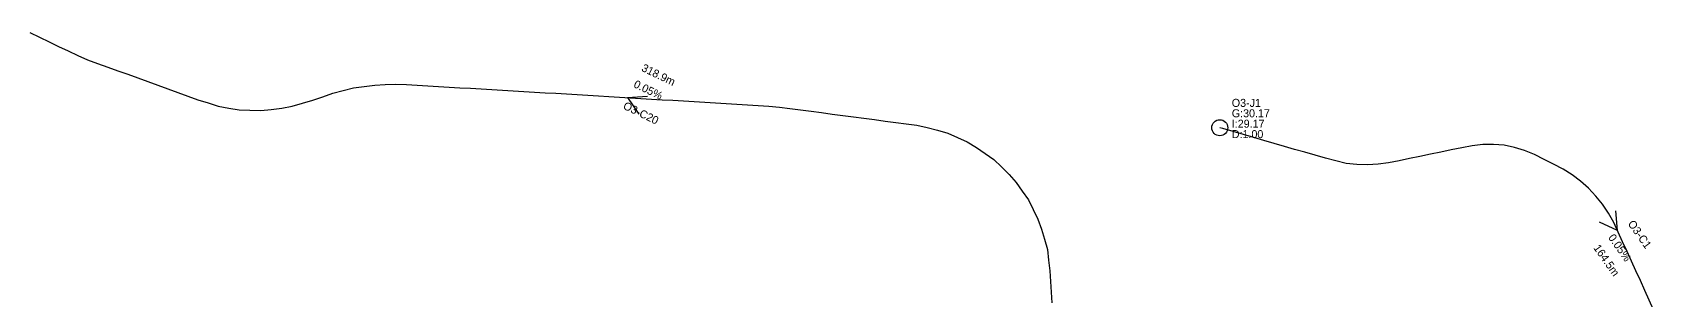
# Model space of a CAD drawing. Header units: metres. Extents: x 607160 to 610559, y 2613470 to 2618337.
# Drawn here: x 608790.1 to 609094, y 2616694 to 2616744.2 of the extents above; entities that cross this region are included whole.
import ezdxf

# ---------------------------------------------------------------- set-up
doc = ezdxf.new("R2010")
doc.units = ezdxf.units.M
for name, color, linetype in [('SW-DRAIN-LABELS', 3, 'Continuous'), ('SW-DRAIN-SUB-03', 3, 'Continuous'), ('SW-JUNCTIONS', 7, 'Continuous')]:
    doc.layers.add(name, color=color, linetype=linetype)

msp = doc.modelspace()

# ---------------------------------------------------------------- linework, layer by layer
at = {"layer": 'SW-DRAIN-SUB-03'}
for p, q in [((608901.65, 2616732.03), (608905.39, 2616732.3)), ((608901.65, 2616732.03), (608903.76, 2616728.93)), ((609087.24, 2616707.11), (609086.9, 2616710.84)), ((609087.24, 2616707.11), (609083.84, 2616708.68))]:
    msp.add_line(p, q, dxfattribs=at)
for points in [[(608789.57, 2616744.25), (608791.37, 2616743.38), (608793.18, 2616742.51), (608794.98, 2616741.64), (608796.78, 2616740.78), (608798.58, 2616739.91), (608800.42, 2616739.12), (608802.3, 2616738.44), (608804.18, 2616737.76), (608806.06, 2616737.08), (608807.94, 2616736.4), (608809.82, 2616735.72), (608811.7, 2616735.04), (608813.58, 2616734.36), (608815.46, 2616733.68), (608817.34, 2616733), (608819.22, 2616732.32), (608821.11, 2616731.65), (608823.01, 2616731.03), (608824.92, 2616730.43), (608826.89, 2616730.09), (608828.86, 2616729.76), (608830.86, 2616729.67), (608832.86, 2616729.62), (608834.84, 2616729.79), (608836.83, 2616730.05), (608838.79, 2616730.41), (608840.71, 2616730.98), (608842.63, 2616731.55), (608844.51, 2616732.21), (608846.39, 2616732.89), (608848.33, 2616733.37), (608850.28, 2616733.84), (608852.26, 2616734.12), (608854.24, 2616734.4), (608856.23, 2616734.49), (608858.23, 2616734.54), (608860.23, 2616734.5), (608862.23, 2616734.38), (608864.22, 2616734.26), (608866.22, 2616734.14), (608868.22, 2616734.02), (608870.21, 2616733.9), (608872.21, 2616733.78), (608874.21, 2616733.67), (608876.2, 2616733.55), (608878.2, 2616733.43), (608880.2, 2616733.31), (608882.19, 2616733.19), (608884.19, 2616733.07), (608886.19, 2616732.95), (608888.18, 2616732.84), (608890.18, 2616732.72), (608892.17, 2616732.6), (608894.17, 2616732.48), (608896.17, 2616732.36), (608898.16, 2616732.24), (608900.16, 2616732.12), (608902.16, 2616732.01), (608904.15, 2616731.89), (608906.15, 2616731.77), (608908.15, 2616731.65), (608910.14, 2616731.53), (608912.14, 2616731.41), (608914.14, 2616731.29), (608916.13, 2616731.17), (608918.13, 2616731.06), (608920.13, 2616730.94), (608922.12, 2616730.82), (608924.12, 2616730.7), (608926.11, 2616730.58), (608928.11, 2616730.46), (608930.1, 2616730.27), (608932.08, 2616730.01), (608934.07, 2616729.75), (608936.05, 2616729.49), (608938.03, 2616729.23), (608940.01, 2616728.96), (608942, 2616728.7), (608943.98, 2616728.44), (608945.96, 2616728.18), (608947.95, 2616727.92), (608949.93, 2616727.65), (608951.91, 2616727.39), (608953.89, 2616727.13), (608955.88, 2616726.87), (608957.83, 2616726.43), (608959.76, 2616725.94), (608961.68, 2616725.37), (608963.5, 2616724.55), (608965.33, 2616723.74), (608967.04, 2616722.71), (608968.7, 2616721.59), (608970.32, 2616720.43), (608971.76, 2616719.04), (608973.2, 2616717.66), (608974.47, 2616716.12), (608975.65, 2616714.51), (608976.79, 2616712.87), (608977.68, 2616711.08), (608978.57, 2616709.28), (608979.25, 2616707.41), (608979.82, 2616705.49), (608980.35, 2616703.57), (608980.56, 2616701.58), (608980.78, 2616699.59), (608980.94, 2616697.6), (608981.06, 2616695.6), (608981.17, 2616693.6)], [(609093.99, 2616692.28), (609093.16, 2616694.1), (609092.33, 2616695.92), (609091.51, 2616697.74), (609090.68, 2616699.56), (609089.85, 2616701.38), (609089.02, 2616703.2), (609088.19, 2616705.02), (609087.36, 2616706.84), (609086.53, 2616708.66), (609085.52, 2616710.38), (609084.43, 2616712.05), (609083.16, 2616713.6), (609081.78, 2616715.05), (609080.32, 2616716.41), (609078.7, 2616717.58), (609077.02, 2616718.66), (609075.24, 2616719.56), (609073.45, 2616720.47), (609071.67, 2616721.37), (609069.81, 2616722.11), (609067.91, 2616722.71), (609065.96, 2616723.14), (609063.96, 2616723.28), (609061.97, 2616723.27), (609059.99, 2616723.01), (609058.02, 2616722.65), (609056.06, 2616722.24), (609054.11, 2616721.83), (609052.15, 2616721.43), (609050.19, 2616721.02), (609048.23, 2616720.61), (609046.27, 2616720.2), (609044.31, 2616719.83), (609042.33, 2616719.54), (609040.34, 2616719.45), (609038.34, 2616719.53), (609036.35, 2616719.72), (609034.41, 2616720.18), (609032.47, 2616720.68), (609030.55, 2616721.23), (609028.63, 2616721.79), (609026.7, 2616722.34), (609024.78, 2616722.9), (609022.86, 2616723.45), (609020.94, 2616724.01), (609019.02, 2616724.56), (609017.1, 2616725.12), (609015.18, 2616725.67), (609013.25, 2616726.23), (609012.67, 2616726.4)]]:
    msp.add_lwpolyline(points, dxfattribs=at)
at = {"layer": 'SW-JUNCTIONS'}
msp.add_circle((609012.67, 2616726.4), 1.5, dxfattribs=at)

# ---------------------------------------------------------------- texts
at = {"layer": 'SW-DRAIN-LABELS', "color": 2}
for s, rotation, p in [('318.9m', -25.8844, (608904.11, 2616737.1)), ('0.05%', -25.8844, (608902.64, 2616734.06)), ('164.5m', -54.7979, (609082.64, 2616703.87)), ('0.05%', -54.7979, (609085.4, 2616705.81))]:
    msp.add_text(s, height=1.5, rotation=rotation, dxfattribs=at).set_placement(p)
at = {"layer": 'SW-DRAIN-LABELS', "color": 3}
for s, rotation, p in [('O3-C20', -25.8844, (608900.67, 2616730.01)), ('O3-C1', -54.7979, (609089.08, 2616708.41))]:
    msp.add_text(s, height=1.5, rotation=rotation, dxfattribs=at).set_placement(p)
at = {"layer": 'SW-DRAIN-LABELS', "color": 7}
for s, p in [('O3-J1', (609014.92, 2616730.3)), ('G:30.17', (609014.92, 2616728.35))]:
    msp.add_text(s, height=1.5, dxfattribs=at).set_placement(p)
at = {"layer": 'SW-DRAIN-LABELS', "color": 4}
msp.add_text('I:29.17', height=1.5, dxfattribs=at).set_placement((609014.92, 2616726.4))
at = {"layer": 'SW-DRAIN-LABELS', "color": 6}
msp.add_text('D:1.00', height=1.5, dxfattribs=at).set_placement((609014.92, 2616724.45))

doc.saveas('drawing.dxf')
